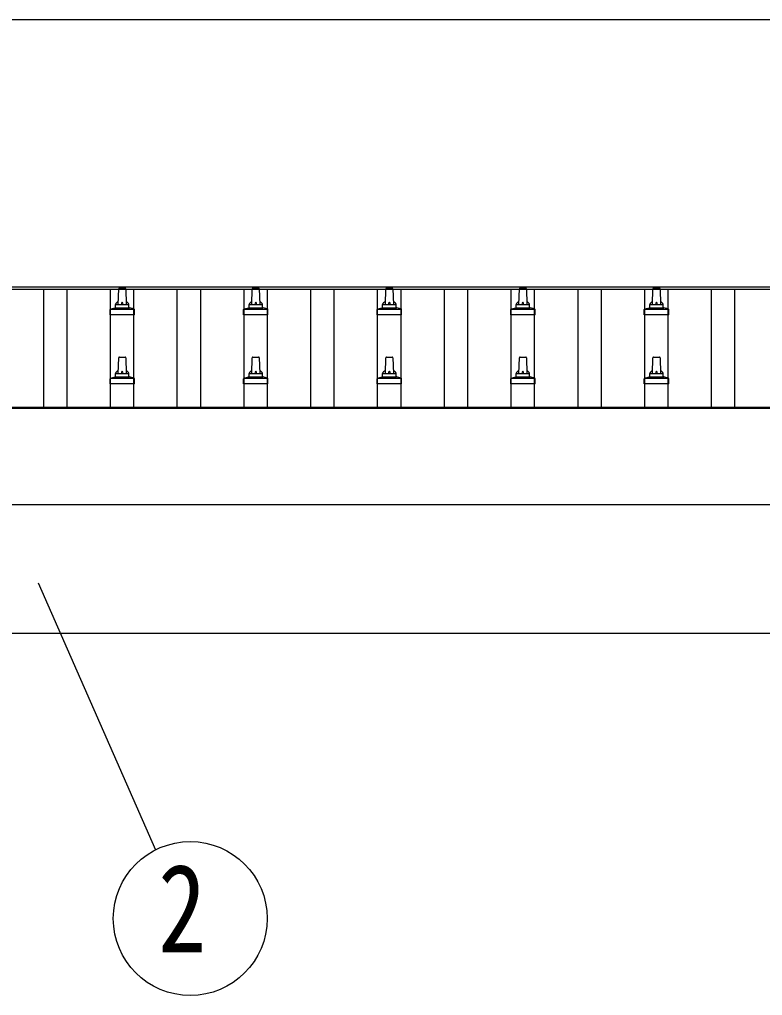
# Model space of a CAD drawing. Units: millimetres, scale not verified. Extents: x -21025 to 21025, y -14850 to 14850.
# Drawn here: x -14816 to -13703, y -1892 to -431 of the extents above; entities that cross this region are included whole.
import ezdxf
from ezdxf.enums import TextEntityAlignment as Align

# ---------------------------------------------------------------- set-up
doc = ezdxf.new("R2010")
doc.units = ezdxf.units.MM
doc.header["$LTSCALE"] = 60
for name, color, linetype in [('0-5_YKK_13', 4, 'Continuous'), ('0-6_YKK_A1', 4, 'Continuous'), ('0-7_YKK_D', 6, 'Continuous')]:
    doc.layers.add(name, color=color, linetype=linetype)
doc.styles.add('ＭＳ ゴシック', font='')
doc.styles.get('ＭＳ ゴシック').set_extended_font_data('MS Gothic')

msp = doc.modelspace()

# ---------------------------------------------------------------- linework, layer by layer
at = {"layer": '0-5_YKK_13'}
for p, q in [((-14667.9, -857.41), (-14667.18, -833.88)), ((-14666.18, -832.91), (-14657.63, -832.91)), ((-14656.63, -833.88), (-14655.9, -857.41)), ((-14467.9, -857.41), (-14467.18, -833.88)), ((-14466.18, -832.91), (-14457.63, -832.91)), ((-14456.63, -833.88), (-14455.9, -857.41)), ((-14267.9, -857.41), (-14267.18, -833.88)), ((-14266.18, -832.91), (-14257.63, -832.91)), ((-14256.63, -833.88), (-14255.9, -857.41)), ((-14067.9, -857.41), (-14067.18, -833.88)), ((-14066.18, -832.91), (-14057.63, -832.91)), ((-14056.63, -833.88), (-14055.9, -857.41)), ((-13867.9, -857.41), (-13867.18, -833.88)), ((-13866.18, -832.91), (-13857.63, -832.91)), ((-13856.63, -833.88), (-13855.9, -857.41)), ((-14671.9, -861.62), (-14671.9, -857.41)), ((-14670.9, -857.41), (-14652.9, -857.41)), ((-14651.9, -861.62), (-14651.9, -857.41)), ((-14471.9, -861.62), (-14471.9, -857.41)), ((-14470.9, -857.41), (-14452.9, -857.41)), ((-14451.9, -861.62), (-14451.9, -857.41)), ((-14271.9, -861.62), (-14271.9, -857.41)), ((-14270.9, -857.41), (-14252.9, -857.41)), ((-14251.9, -861.62), (-14251.9, -857.41)), ((-14071.9, -861.62), (-14071.9, -857.41)), ((-14070.9, -857.41), (-14052.9, -857.41)), ((-14051.9, -861.62), (-14051.9, -857.41)), ((-13871.9, -861.62), (-13871.9, -857.41)), ((-13870.9, -857.41), (-13852.9, -857.41)), ((-13851.9, -861.62), (-13851.9, -857.41)), ((-14680.15, -872.91), (-14680.15, -865.19)), ((-14643.65, -872.91), (-14680.15, -872.91)), ((-14679.77, -864.41), (-14644.04, -864.41)), ((-14679.39, -864.22), (-14672.67, -862.59)), ((-14672.29, -862.41), (-14651.52, -862.41)), ((-14644.42, -864.22), (-14651.14, -862.59)), ((-14643.65, -872.91), (-14643.65, -865.19)), ((-14480.15, -872.91), (-14480.15, -865.19)), ((-14443.65, -872.91), (-14480.15, -872.91)), ((-14479.77, -864.41), (-14444.04, -864.41)), ((-14479.39, -864.22), (-14472.67, -862.59)), ((-14472.29, -862.41), (-14451.52, -862.41)), ((-14444.42, -864.22), (-14451.14, -862.59)), ((-14443.65, -872.91), (-14443.65, -865.19)), ((-14280.15, -872.91), (-14280.15, -865.19)), ((-14243.65, -872.91), (-14280.15, -872.91)), ((-14279.77, -864.41), (-14244.04, -864.41)), ((-14279.39, -864.22), (-14272.67, -862.59)), ((-14272.29, -862.41), (-14251.52, -862.41)), ((-14244.42, -864.22), (-14251.14, -862.59)), ((-14243.65, -872.91), (-14243.65, -865.19)), ((-14080.15, -872.91), (-14080.15, -865.19)), ((-14043.65, -872.91), (-14080.15, -872.91)), ((-14079.77, -864.41), (-14044.04, -864.41)), ((-14079.39, -864.22), (-14072.67, -862.59)), ((-14072.29, -862.41), (-14051.52, -862.41)), ((-14044.42, -864.22), (-14051.14, -862.59)), ((-14043.65, -872.91), (-14043.65, -865.19)), ((-13880.15, -872.91), (-13880.15, -865.19)), ((-13843.65, -872.91), (-13880.15, -872.91)), ((-13879.77, -864.41), (-13844.04, -864.41)), ((-13879.39, -864.22), (-13872.67, -862.59)), ((-13872.29, -862.41), (-13851.52, -862.41)), ((-13844.42, -864.22), (-13851.14, -862.59)), ((-13843.65, -872.91), (-13843.65, -865.19)), ((-14667.9, -960.74), (-14667.18, -937.21)), ((-14666.18, -936.24), (-14657.63, -936.24)), ((-14656.63, -937.21), (-14655.9, -960.74)), ((-14467.9, -960.74), (-14467.18, -937.21)), ((-14466.18, -936.24), (-14457.63, -936.24)), ((-14456.63, -937.21), (-14455.9, -960.74)), ((-14267.9, -960.74), (-14267.18, -937.21)), ((-14266.18, -936.24), (-14257.63, -936.24)), ((-14256.63, -937.21), (-14255.9, -960.74)), ((-14067.9, -960.74), (-14067.18, -937.21)), ((-14066.18, -936.24), (-14057.63, -936.24)), ((-14056.63, -937.21), (-14055.9, -960.74)), ((-13867.9, -960.74), (-13867.18, -937.21)), ((-13866.18, -936.24), (-13857.63, -936.24)), ((-13856.63, -937.21), (-13855.9, -960.74)), ((-14671.9, -964.95), (-14671.9, -960.74)), ((-14670.9, -960.74), (-14652.9, -960.74)), ((-14651.9, -964.95), (-14651.9, -960.74)), ((-14471.9, -964.95), (-14471.9, -960.74)), ((-14470.9, -960.74), (-14452.9, -960.74)), ((-14451.9, -964.95), (-14451.9, -960.74)), ((-14271.9, -964.95), (-14271.9, -960.74)), ((-14270.9, -960.74), (-14252.9, -960.74)), ((-14251.9, -964.95), (-14251.9, -960.74)), ((-14071.9, -964.95), (-14071.9, -960.74)), ((-14070.9, -960.74), (-14052.9, -960.74)), ((-14051.9, -964.95), (-14051.9, -960.74)), ((-13871.9, -964.95), (-13871.9, -960.74)), ((-13870.9, -960.74), (-13852.9, -960.74)), ((-13851.9, -964.95), (-13851.9, -960.74)), ((-14680.15, -976.24), (-14680.15, -968.53)), ((-14643.65, -976.24), (-14680.15, -976.24)), ((-14679.77, -967.74), (-14644.04, -967.74)), ((-14679.39, -967.55), (-14672.67, -965.92)), ((-14672.29, -965.74), (-14651.52, -965.74)), ((-14644.42, -967.55), (-14651.14, -965.92)), ((-14643.65, -976.24), (-14643.65, -968.53)), ((-14480.15, -976.24), (-14480.15, -968.53)), ((-14443.65, -976.24), (-14480.15, -976.24)), ((-14479.77, -967.74), (-14444.04, -967.74)), ((-14479.39, -967.55), (-14472.67, -965.92)), ((-14472.29, -965.74), (-14451.52, -965.74)), ((-14444.42, -967.55), (-14451.14, -965.92)), ((-14443.65, -976.24), (-14443.65, -968.53)), ((-14280.15, -976.24), (-14280.15, -968.53)), ((-14243.65, -976.24), (-14280.15, -976.24)), ((-14279.77, -967.74), (-14244.04, -967.74)), ((-14279.39, -967.55), (-14272.67, -965.92)), ((-14272.29, -965.74), (-14251.52, -965.74)), ((-14244.42, -967.55), (-14251.14, -965.92)), ((-14243.65, -976.24), (-14243.65, -968.53)), ((-14080.15, -976.24), (-14080.15, -968.53)), ((-14043.65, -976.24), (-14080.15, -976.24)), ((-14079.77, -967.74), (-14044.04, -967.74)), ((-14079.39, -967.55), (-14072.67, -965.92)), ((-14072.29, -965.74), (-14051.52, -965.74)), ((-14044.42, -967.55), (-14051.14, -965.92)), ((-14043.65, -976.24), (-14043.65, -968.53)), ((-13880.15, -976.24), (-13880.15, -968.53)), ((-13843.65, -976.24), (-13880.15, -976.24)), ((-13879.77, -967.74), (-13844.04, -967.74)), ((-13879.39, -967.55), (-13872.67, -965.92)), ((-13872.29, -965.74), (-13851.52, -965.74)), ((-13844.42, -967.55), (-13851.14, -965.92)), ((-13843.65, -976.24), (-13843.65, -968.53))]:
    msp.add_line(p, q, dxfattribs=at)
for centre, radius, start, end in [((-14666.18, -833.91), 1, 90, 178.60509), ((-14657.63, -833.91), 1, 1.39491, 90), ((-14466.18, -833.91), 1, 90, 178.60509), ((-14457.63, -833.91), 1, 1.39491, 90), ((-14266.18, -833.91), 1, 90, 178.60509), ((-14257.63, -833.91), 1, 1.39491, 90), ((-14066.18, -833.91), 1, 90, 178.60509), ((-14057.63, -833.91), 1, 1.39491, 90), ((-13866.18, -833.91), 1, 90, 178.60509), ((-13857.63, -833.91), 1, 1.39491, 90), ((-14672.9, -861.62), 1, 283.62699, 0), ((-14667.82, -858.04), 4.13, 90, 171.17633), ((-14670.9, -858.41), 1, 90, 180), ((-14658.57, -857.41), 4.83, 133.60282, 180), ((-14665.24, -857.41), 4.83, 0, 46.39718), ((-14655.99, -858.04), 4.13, 8.82367, 90), ((-14652.9, -858.41), 1, 0, 90), ((-14650.9, -861.62), 1, 180, 256.37301), ((-14472.9, -861.62), 1, 283.62699, 0), ((-14467.82, -858.04), 4.13, 90, 171.17633), ((-14470.9, -858.41), 1, 90, 180), ((-14458.57, -857.41), 4.83, 133.60282, 180), ((-14465.24, -857.41), 4.83, 0, 46.39718), ((-14455.99, -858.04), 4.13, 8.82367, 90), ((-14452.9, -858.41), 1, 0, 90), ((-14450.9, -861.62), 1, 180, 256.37301), ((-14272.9, -861.62), 1, 283.62699, 0), ((-14267.82, -858.04), 4.13, 90, 171.17633), ((-14270.9, -858.41), 1, 90, 180), ((-14258.57, -857.41), 4.83, 133.60282, 180), ((-14265.24, -857.41), 4.83, 0, 46.39718), ((-14255.99, -858.04), 4.13, 8.82367, 90), ((-14252.9, -858.41), 1, 0, 90), ((-14250.9, -861.62), 1, 180, 256.37301), ((-14072.9, -861.62), 1, 283.62699, 0), ((-14067.82, -858.04), 4.13, 90, 171.17633), ((-14070.9, -858.41), 1, 90, 180), ((-14058.57, -857.41), 4.83, 133.60282, 180), ((-14065.24, -857.41), 4.83, 0, 46.39718), ((-14055.99, -858.04), 4.13, 8.82367, 90), ((-14052.9, -858.41), 1, 0, 90), ((-14050.9, -861.62), 1, 180, 256.37301), ((-13872.9, -861.62), 1, 283.62699, 0), ((-13867.82, -858.04), 4.13, 90, 171.17633), ((-13870.9, -858.41), 1, 90, 180), ((-13858.57, -857.41), 4.83, 133.60282, 180), ((-13865.24, -857.41), 4.83, 0, 46.39718), ((-13855.99, -858.04), 4.13, 8.82367, 90), ((-13852.9, -858.41), 1, 0, 90), ((-13850.9, -861.62), 1, 180, 256.37301), ((-14679.15, -865.19), 1, 103.62699, 180), ((-14644.65, -865.19), 1, 0, 76.37301), ((-14479.15, -865.19), 1, 103.62699, 180), ((-14444.65, -865.19), 1, 0, 76.37301), ((-14279.15, -865.19), 1, 103.62699, 180), ((-14244.65, -865.19), 1, 0, 76.37301), ((-14079.15, -865.19), 1, 103.62699, 180), ((-14044.65, -865.19), 1, 0, 76.37301), ((-13879.15, -865.19), 1, 103.62699, 180), ((-13844.65, -865.19), 1, 0, 76.37301), ((-14666.18, -937.24), 1, 90, 178.60509), ((-14657.63, -937.24), 1, 1.39491, 90), ((-14466.18, -937.24), 1, 90, 178.60509), ((-14457.63, -937.24), 1, 1.39491, 90), ((-14266.18, -937.24), 1, 90, 178.60509), ((-14257.63, -937.24), 1, 1.39491, 90), ((-14066.18, -937.24), 1, 90, 178.60509), ((-14057.63, -937.24), 1, 1.39491, 90), ((-13866.18, -937.24), 1, 90, 178.60509), ((-13857.63, -937.24), 1, 1.39491, 90), ((-14667.82, -961.37), 4.13, 90, 171.17633), ((-14670.9, -961.74), 1, 90, 180), ((-14658.57, -960.74), 4.83, 133.60282, 180), ((-14665.24, -960.74), 4.83, 0, 46.39718), ((-14655.99, -961.37), 4.13, 8.82367, 90), ((-14652.9, -961.74), 1, 0, 90), ((-14467.82, -961.37), 4.13, 90, 171.17633), ((-14470.9, -961.74), 1, 90, 180), ((-14458.57, -960.74), 4.83, 133.60282, 180), ((-14465.24, -960.74), 4.83, 0, 46.39718), ((-14455.99, -961.37), 4.13, 8.82367, 90), ((-14452.9, -961.74), 1, 0, 90), ((-14267.82, -961.37), 4.13, 90, 171.17633), ((-14270.9, -961.74), 1, 90, 180), ((-14258.57, -960.74), 4.83, 133.60282, 180), ((-14265.24, -960.74), 4.83, 0, 46.39718), ((-14255.99, -961.37), 4.13, 8.82367, 90), ((-14252.9, -961.74), 1, 0, 90), ((-14067.82, -961.37), 4.13, 90, 171.17633), ((-14070.9, -961.74), 1, 90, 180), ((-14058.57, -960.74), 4.83, 133.60282, 180), ((-14065.24, -960.74), 4.83, 0, 46.39718), ((-14055.99, -961.37), 4.13, 8.82367, 90), ((-14052.9, -961.74), 1, 0, 90), ((-13867.82, -961.37), 4.13, 90, 171.17633), ((-13870.9, -961.74), 1, 90, 180), ((-13858.57, -960.74), 4.83, 133.60282, 180), ((-13865.24, -960.74), 4.83, 0, 46.39718), ((-13855.99, -961.37), 4.13, 8.82367, 90), ((-13852.9, -961.74), 1, 0, 90), ((-14679.15, -968.53), 1, 103.62699, 180), ((-14672.9, -964.95), 1, 283.62699, 0), ((-14650.9, -964.95), 1, 180, 256.37301), ((-14644.65, -968.53), 1, 0, 76.37301), ((-14479.15, -968.53), 1, 103.62699, 180), ((-14472.9, -964.95), 1, 283.62699, 0), ((-14450.9, -964.95), 1, 180, 256.37301), ((-14444.65, -968.53), 1, 0, 76.37301), ((-14279.15, -968.53), 1, 103.62699, 180), ((-14272.9, -964.95), 1, 283.62699, 0), ((-14250.9, -964.95), 1, 180, 256.37301), ((-14244.65, -968.53), 1, 0, 76.37301), ((-14079.15, -968.53), 1, 103.62699, 180), ((-14072.9, -964.95), 1, 283.62699, 0), ((-14050.9, -964.95), 1, 180, 256.37301), ((-14044.65, -968.53), 1, 0, 76.37301), ((-13879.15, -968.53), 1, 103.62699, 180), ((-13872.9, -964.95), 1, 283.62699, 0), ((-13850.9, -964.95), 1, 180, 256.37301), ((-13844.65, -968.53), 1, 0, 76.37301)]:
    msp.add_arc(centre, radius, start, end, dxfattribs=at)
at = {"layer": '0-6_YKK_A1'}
for p, q in [((-15884.9, -830.89), (-10484.4, -830.89)), ((-15884.9, -834.47), (-10461.9, -834.47)), ((-14779.4, -1010.93), (-14779.4, -834.47)), ((-14744.4, -1010.93), (-14744.4, -834.47)), ((-14679.4, -1010.93), (-14679.4, -834.47)), ((-14644.4, -1010.93), (-14644.4, -834.47)), ((-14579.4, -1010.93), (-14579.4, -834.47)), ((-14544.4, -1010.93), (-14544.4, -834.47)), ((-14479.4, -1010.93), (-14479.4, -834.47)), ((-14444.4, -1010.93), (-14444.4, -834.47)), ((-14379.4, -1010.93), (-14379.4, -834.47)), ((-14344.4, -1010.93), (-14344.4, -834.47)), ((-14279.4, -1010.93), (-14279.4, -834.47)), ((-14244.4, -1010.93), (-14244.4, -834.47)), ((-14179.4, -1010.93), (-14179.4, -834.47)), ((-14144.4, -1010.93), (-14144.4, -834.47)), ((-14079.4, -1010.93), (-14079.4, -834.47)), ((-14044.4, -1010.93), (-14044.4, -834.47)), ((-13979.4, -1010.93), (-13979.4, -834.47)), ((-13944.4, -1010.93), (-13944.4, -834.47)), ((-13879.4, -1010.93), (-13879.4, -834.47)), ((-13844.4, -1010.93), (-13844.4, -834.47)), ((-13779.4, -1010.93), (-13779.4, -834.47)), ((-13744.4, -1010.93), (-13744.4, -834.47)), ((-15884.9, -1010.93), (-10471.9, -1010.93)), ((-15880.21, -1012.49), (-10471.9, -1012.49)), ((-10471.9, -1157.36), (-15880.21, -1157.36)), ((-10476.9, -1350), (-15766.99, -1350))]:
    msp.add_line(p, q, dxfattribs=at)
at = {"layer": '0-7_YKK_D'}
for p, q in [((-15646.9, -430.89), (-5276.9, -430.89)), ((-14787.65, -1274.28), (-14611.83, -1673.74))]:
    msp.add_line(p, q, dxfattribs=at)
msp.add_circle((-14560.03, -1776.63), 115.2, dxfattribs=at)

# ---------------------------------------------------------------- texts
at = {"layer": '0-7_YKK_D', "style": 'ＭＳ ゴシック', "width": 0.8}
msp.add_text('2', height=132, dxfattribs=at).set_placement((-14608.03, -1866.63), align=Align.BOTTOM_LEFT)

doc.saveas('drawing.dxf')
